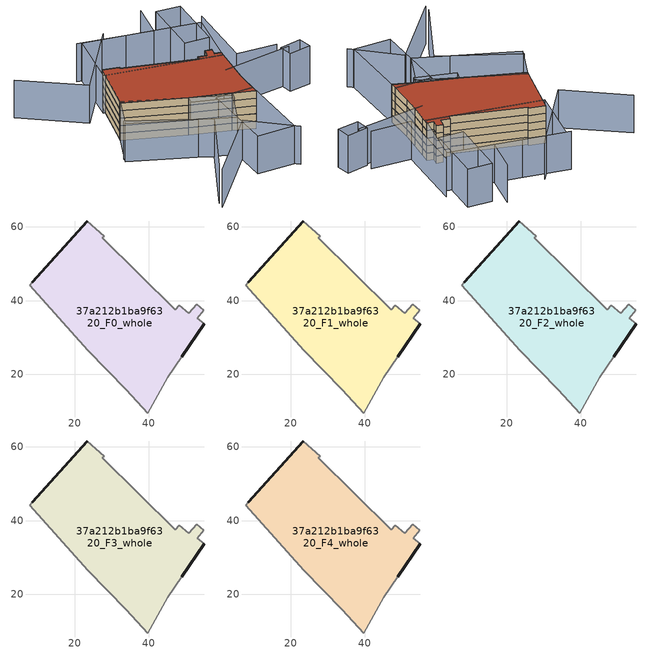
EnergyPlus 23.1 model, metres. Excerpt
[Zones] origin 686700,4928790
37a212b1ba9f6320_F0_whole
 floor ground (EU_floor_Construction): 45.21,19.27 49,24.79 53.06,30.7 55.1,33.68 53.23,35.19 54.98,37.34 53.02,39 51.97,37.78 50.92,36.56 48.29,38.81 47.24,37.57 27.46,57.03 27.97,57.48 23.38,61.61 8.42,44.97 7.75,44.22 23.45,26.6 33.89,15.79 39.77,9.52 z0
 wall outside (EU_wall_Construction): 55.1,33.68 53.06,30.7 49,24.79 / 8.42,44.97 23.38,61.61 z0:3
 wall adiabatic (EU_wall_Construction): 23.38,61.61 27.97,57.48 27.46,57.03 47.24,37.57 48.29,38.81 50.92,36.56 51.97,37.78 53.02,39 54.98,37.34 53.23,35.19 55.1,33.68 / 49,24.79 45.21,19.27 39.77,9.52 33.89,15.79 23.45,26.6 7.75,44.22 8.42,44.97 z0:3
37a212b1ba9f6320_F1_whole
 floor to 37a212b1ba9f6320_F0_whole (EU_floor_Construction): 45.21,19.27 49,24.79 53.06,30.7 55.1,33.68 53.23,35.19 54.98,37.34 53.02,39 51.97,37.78 50.92,36.56 48.29,38.81 47.24,37.57 27.46,57.03 27.97,57.48 23.38,61.61 8.42,44.97 7.75,44.22 23.45,26.6 33.88,15.79 39.77,9.52 z3
 wall outside (EU_wall_Construction): 55.1,33.68 53.06,30.7 49,24.79 / 8.42,44.97 23.38,61.61 z3:6
 wall adiabatic (EU_wall_Construction): 23.38,61.61 27.97,57.48 27.46,57.03 47.24,37.57 48.29,38.81 50.92,36.56 51.97,37.78 53.02,39 54.98,37.34 53.23,35.19 55.1,33.68 / 49,24.79 45.21,19.27 39.77,9.52 33.89,15.79 23.45,26.6 7.75,44.22 8.42,44.97 z3:6
37a212b1ba9f6320_F2_whole
 floor to 37a212b1ba9f6320_F1_whole (EU_floor_Construction): 45.21,19.27 49,24.79 53.06,30.7 55.1,33.68 53.23,35.19 54.98,37.34 53.02,39 51.97,37.78 50.92,36.56 48.29,38.81 47.24,37.57 27.46,57.03 27.97,57.48 23.38,61.61 8.42,44.97 7.75,44.22 23.45,26.6 33.88,15.79 39.77,9.52 z6
 wall outside (EU_wall_Construction): 55.1,33.68 53.06,30.7 49,24.79 / 8.42,44.97 23.38,61.61 z6:9
 wall adiabatic (EU_wall_Construction): 23.38,61.61 27.97,57.48 27.46,57.03 47.24,37.57 48.29,38.81 50.92,36.56 51.97,37.78 53.02,39 54.98,37.34 53.23,35.19 55.1,33.68 / 49,24.79 45.21,19.27 39.77,9.52 33.89,15.79 23.45,26.6 7.75,44.22 8.42,44.97 z6:9
37a212b1ba9f6320_F3_whole
 floor to 37a212b1ba9f6320_F2_whole (EU_floor_Construction): 45.21,19.27 49,24.79 53.06,30.7 55.1,33.68 53.23,35.19 54.98,37.34 53.02,39 51.97,37.78 50.92,36.56 48.29,38.81 47.24,37.57 27.46,57.03 27.97,57.48 23.38,61.61 8.42,44.97 7.75,44.22 23.45,26.6 33.88,15.79 39.77,9.52 z9
 wall outside (EU_wall_Construction): 55.1,33.68 53.06,30.7 49,24.79 / 8.42,44.97 23.38,61.61 z9:12
 wall adiabatic (EU_wall_Construction): 23.38,61.61 27.97,57.48 27.46,57.03 47.24,37.57 48.29,38.81 50.92,36.56 51.97,37.78 53.02,39 54.98,37.34 53.23,35.19 55.1,33.68 / 49,24.79 45.21,19.27 39.77,9.52 33.89,15.79 23.45,26.6 7.75,44.22 8.42,44.97 z9:12
37a212b1ba9f6320_F4_whole
 floor to 37a212b1ba9f6320_F3_whole (EU_floor_Construction): 45.21,19.27 49,24.79 53.06,30.7 55.1,33.68 53.23,35.19 54.98,37.34 53.02,39 51.97,37.78 50.92,36.56 48.29,38.81 47.24,37.57 27.46,57.03 27.97,57.48 23.38,61.61 8.42,44.97 7.75,44.22 23.45,26.6 33.88,15.79 39.77,9.52 z12
 wall outside (EU_wall_Construction): 55.1,33.68 53.06,30.7 49,24.79 / 8.42,44.97 23.38,61.61 z12:15
 wall adiabatic (EU_wall_Construction): 23.38,61.61 27.97,57.48 27.46,57.03 47.24,37.57 48.29,38.81 50.92,36.56 51.97,37.78 53.02,39 54.98,37.34 53.23,35.19 55.1,33.68 / 49,24.79 45.21,19.27 39.77,9.52 33.89,15.79 23.45,26.6 7.75,44.22 8.42,44.97 z12:15
 roof outside (EU_roof_Construction): 53.02,39 54.98,37.34 53.23,35.19 55.1,33.68 53.06,30.7 49,24.79 45.21,19.27 39.77,9.52 33.89,15.79 23.45,26.6 7.75,44.22 8.42,44.97 23.38,61.61 27.97,57.48 27.46,57.03 47.24,37.57 48.29,38.81 50.92,36.56 51.97,37.78 z15
shading: -10.74,-9.01 20.64,2.9 / 20.64,2.9 27.83,-16.04 / 46.11,26.04 70.82,16.24 / 69.9,20.5 56.97,28.54 / 56.97,28.54 71.68,52.18 / -1.92,36.72 16.16,11.46 / 16.16,11.46 -9.15,-6.66 / 43.72,74.17 12.16,59.5 / 12.16,59.5 1.19,83.08 / 63.67,71.8 54.95,60.86 / 54.95,60.86 33.22,78.19 / 74.97,10.47 67.01,13.13 / 67.01,13.13 68.71,18.23 / 68.71,18.23 76.67,15.56 / 76.67,15.56 74.97,10.47 / 41.06,11.91 27.06,-14.02 / 27.06,-14.02 14.53,-7.26 / 14.53,-7.26 28.54,18.68 / 28.54,18.68 41.06,11.91 / 21.16,24.35 23.45,26.6 / 23.45,26.6 34.14,15.72 / 34.14,15.72 31.86,13.47 / 31.86,13.47 21.16,24.35 / 21.46,5.57 -3,35.41 / -3,35.41 8.5,44.84 / 8.5,44.84 32.96,15 / 32.96,15 21.46,5.57 / 34.57,77.11 68.29,50.22 / 68.29,50.22 53.95,32.22 / 53.95,32.22 20.22,59.11 / 20.22,59.11 34.57,77.11 / 73.62,62.16 61.2,42.44 / 61.2,42.44 53.35,47.38 / 53.35,47.38 65.77,67.1 / 65.77,67.1 73.62,62.16 z0:15
[Building]
EU S2 Campaign: North Axis=0; Terrain=City; Solar Distribution=FullExterior
[Site:Location]
Bologna: Latitude=44.5; Longitude=11.25; Time Zone=1; Elevation=37
[SizingPeriod:WeatherFileDays]
AnnualSizingPeriod: Begin Month=1; Begin Day of Month=1; End Month=12; End Day of Month=31; Day of Week for Start Day=Monday; Use Weather File Daylight Saving Period=No; Use Weather File Rain and Snow Indicators=No
[MATERIAL]
EU_InternalMass_Material: Roughness=MediumRough; Thickness=0.1; Conductivity=1; Density=1800; Specific Heat=900; Thermal Absorptance=0.9; Solar Absorptance=0.7; Visible Absorptance=0.7
[MATERIAL:NOMASS] Roughness=MediumRough; Thermal Absorptance=0.9; Solar Absorptance=0.7; Visible Absorptance=0.7
Name | Thermal Resistance
EU_wall_NoMass | 0.905828
EU_roof_NoMass | 0.37593
EU_floor_NoMass | 0.67114
[CONSTRUCTION]
EU_wall_Construction: EU_wall_NoMass
EU_roof_Construction: EU_roof_NoMass
EU_floor_Construction: EU_floor_NoMass
EU_InternalMass_Construction: EU_InternalMass_Material
[ZONE] Type=1; Multiplier=1; Ceiling Height=autocalculate; Volume=3328.36; Floor Area=autocalculate; Part of Total Floor Area=Yes
37a212b1ba9f6320_F0_whole; 37a212b1ba9f6320_F1_whole; 37a212b1ba9f6320_F2_whole; 37a212b1ba9f6320_F3_whole; 37a212b1ba9f6320_F4_whole
[INTERNALMASS] Construction=EU_InternalMass_Construction; Surface Area=1101.6
Name | Zone or ZoneList
37a212b1ba9f6320_F0_whole_EU_InternalMass | 37a212b1ba9f6320_F0_whole
37a212b1ba9f6320_F1_whole_EU_InternalMass | 37a212b1ba9f6320_F1_whole
37a212b1ba9f6320_F2_whole_EU_InternalMass | 37a212b1ba9f6320_F2_whole
37a212b1ba9f6320_F3_whole_EU_InternalMass | 37a212b1ba9f6320_F3_whole
37a212b1ba9f6320_F4_whole_EU_InternalMass | 37a212b1ba9f6320_F4_whole
[OTHEREQUIPMENT] Fuel Type=Electricity; Design Level Calculation Method=Watts/Area; Power per Zone Floor Area=1; Fraction Latent=0; Fraction Radiant=0; Fraction Lost=0; Carbon Dioxide Generation Rate=0; EndUse Subcategory=EU_Step8_InternalGains
Name | Zone or ZoneList or Space or SpaceList | Schedule
EU_Step8_InternalGain_37a212b1ba9f6320_F0_whole_f000 | 37a212b1ba9f6320_F0_whole | EU_Step8_GainSchedule_37a212b1ba9f6320_F0_whole_f000
EU_Step8_InternalGain_37a212b1ba9f6320_F1_whole_f000 | 37a212b1ba9f6320_F1_whole | EU_Step8_GainSchedule_37a212b1ba9f6320_F1_whole_f000
EU_Step8_InternalGain_37a212b1ba9f6320_F2_whole_f000 | 37a212b1ba9f6320_F2_whole | EU_Step8_GainSchedule_37a212b1ba9f6320_F2_whole_f000
EU_Step8_InternalGain_37a212b1ba9f6320_F3_whole_f000 | 37a212b1ba9f6320_F3_whole | EU_Step8_GainSchedule_37a212b1ba9f6320_F3_whole_f000
EU_Step8_InternalGain_37a212b1ba9f6320_F4_whole_f000 | 37a212b1ba9f6320_F4_whole | EU_Step8_GainSchedule_37a212b1ba9f6320_F4_whole_f000
[ZONEVENTILATION:DESIGNFLOWRATE] Schedule=EU_AlwaysOn; Design Flow Rate Calculation Method=AirChanges/Hour; Air Changes per Hour=0.73129; Ventilation Type=Natural; Fan Pressure Rise=0; Fan Total Efficiency=1; Constant Term Coefficient=1; Temperature Term Coefficient=0; Velocity Term Coefficient=0; Velocity Squared Term Coefficient=0; Minimum Indoor Temperature=-100; Maximum Indoor Temperature=100; Delta Temperature=-100; Minimum Outdoor Temperature=-100; Maximum Outdoor Temperature=100; Maximum Wind Speed=40
Name | Zone or ZoneList or Space or SpaceList
EU_ConstantAir_37a212b1ba9f6320_F0_whole | 37a212b1ba9f6320_F0_whole
EU_ConstantAir_37a212b1ba9f6320_F1_whole | 37a212b1ba9f6320_F1_whole
EU_ConstantAir_37a212b1ba9f6320_F2_whole | 37a212b1ba9f6320_F2_whole
EU_ConstantAir_37a212b1ba9f6320_F3_whole | 37a212b1ba9f6320_F3_whole
EU_ConstantAir_37a212b1ba9f6320_F4_whole | 37a212b1ba9f6320_F4_whole
[HVACTEMPLATE:THERMOSTAT] Constant Heating Setpoint=20; Constant Cooling Setpoint=50
EU_HeatOnly_37a212b1ba9f6320_F0_whole; EU_HeatOnly_37a212b1ba9f6320_F1_whole; EU_HeatOnly_37a212b1ba9f6320_F2_whole; EU_HeatOnly_37a212b1ba9f6320_F3_whole; EU_HeatOnly_37a212b1ba9f6320_F4_whole
[HVACTEMPLATE:ZONE:IDEALLOADSAIRSYSTEM] System Availability Schedule=EU_AlwaysOn; Maximum Heating Supply Air Temperature=50; Minimum Cooling Supply Air Temperature=13; Maximum Heating Supply Air Humidity Ratio=0.0156; Minimum Cooling Supply Air Humidity Ratio=0.0077; Heating Limit=NoLimit; Cooling Limit=NoLimit; Heating Availability Schedule=EU_AlwaysOn; Cooling Availability Schedule=EU_CoolingOff; Dehumidification Control Type=ConstantSensibleHeatRatio; Cooling Sensible Heat Ratio=0.7; Dehumidification Setpoint=60; Humidification Control Type=None; Humidification Setpoint=30; Outdoor Air Method=None; Outdoor Air Flow Rate per Person=0.00944; Outdoor Air Flow Rate per Zone Floor Area=0; Outdoor Air Flow Rate per Zone=0; Demand Controlled Ventilation Type=None; Outdoor Air Economizer Type=NoEconomizer; Heat Recovery Type=None; Sensible Heat Recovery Effectiveness=0.7; Latent Heat Recovery Effectiveness=0.65
Name | Template Thermostat
37a212b1ba9f6320_F0_whole | EU_HeatOnly_37a212b1ba9f6320_F0_whole
37a212b1ba9f6320_F1_whole | EU_HeatOnly_37a212b1ba9f6320_F1_whole
37a212b1ba9f6320_F2_whole | EU_HeatOnly_37a212b1ba9f6320_F2_whole
37a212b1ba9f6320_F3_whole | EU_HeatOnly_37a212b1ba9f6320_F3_whole
37a212b1ba9f6320_F4_whole | EU_HeatOnly_37a212b1ba9f6320_F4_whole
[SIZING:ZONE] Zone Cooling Design Supply Air Temperature Input Method=SupplyAirTemperature; Zone Cooling Design Supply Air Temperature=13; Zone Heating Design Supply Air Temperature Input Method=SupplyAirTemperature; Zone Heating Design Supply Air Temperature=50; Zone Cooling Design Supply Air Humidity Ratio=0.008; Zone Heating Design Supply Air Humidity Ratio=0.008; Cooling Design Air Flow Method=DesignDay; Cooling Design Air Flow Rate=0; Cooling Minimum Air Flow per Zone Floor Area=0.000762; Cooling Minimum Air Flow=0; Cooling Minimum Air Flow Fraction=0.2; Heating Design Air Flow Method=DesignDay; Heating Design Air Flow Rate=0; Heating Maximum Air Flow per Zone Floor Area=0.002032; Heating Maximum Air Flow=0.141576; Heating Maximum Air Flow Fraction=0.3; Account for Dedicated Outdoor Air System=No; Dedicated Outdoor Air System Control Strategy=NeutralSupplyAir; Dedicated Outdoor Air Low Setpoint Temperature for Design=autosize; Dedicated Outdoor Air High Setpoint Temperature for Design=autosize; Zone Load Sizing Method=Sensible Load Only No Latent Load; Zone Latent Cooling Design Supply Air Humidity Ratio Input Method=HumidityRatioDifference; Zone Cooling Design Supply Air Humidity Ratio Difference=0.005; Zone Latent Heating Design Supply Air Humidity Ratio Input Method=HumidityRatioDifference; Zone Humidification Design Supply Air Humidity Ratio Difference=0.005
37a212b1ba9f6320_F0_whole; 37a212b1ba9f6320_F1_whole; 37a212b1ba9f6320_F2_whole; 37a212b1ba9f6320_F3_whole; 37a212b1ba9f6320_F4_whole
[SCHEDULE:CONSTANT]
Name | Hourly Value
EU_AlwaysOn | 1
EU_CoolingOff | 0
[SCHEDULE:FILE] Column Number=1; Rows to Skip at Top=0; Number of Hours of Data=8760; Column Separator=Comma; Interpolate to Timestep=No; Minutes per Item=60; Adjust Schedule for Daylight Savings=Yes
Name | File
EU_Step8_GainSchedule_37a212b1ba9f6320_F0_whole_f000 | ../../schedules/37a212b1ba9f6320/37a212b1ba9f6320_F0_whole_f000_gain.csv
EU_Step8_GainSchedule_37a212b1ba9f6320_F1_whole_f000 | ../../schedules/37a212b1ba9f6320/37a212b1ba9f6320_F1_whole_f000_gain.csv
EU_Step8_GainSchedule_37a212b1ba9f6320_F2_whole_f000 | ../../schedules/37a212b1ba9f6320/37a212b1ba9f6320_F2_whole_f000_gain.csv
EU_Step8_GainSchedule_37a212b1ba9f6320_F3_whole_f000 | ../../schedules/37a212b1ba9f6320/37a212b1ba9f6320_F3_whole_f000_gain.csv
EU_Step8_GainSchedule_37a212b1ba9f6320_F4_whole_f000 | ../../schedules/37a212b1ba9f6320/37a212b1ba9f6320_F4_whole_f000_gain.csv
